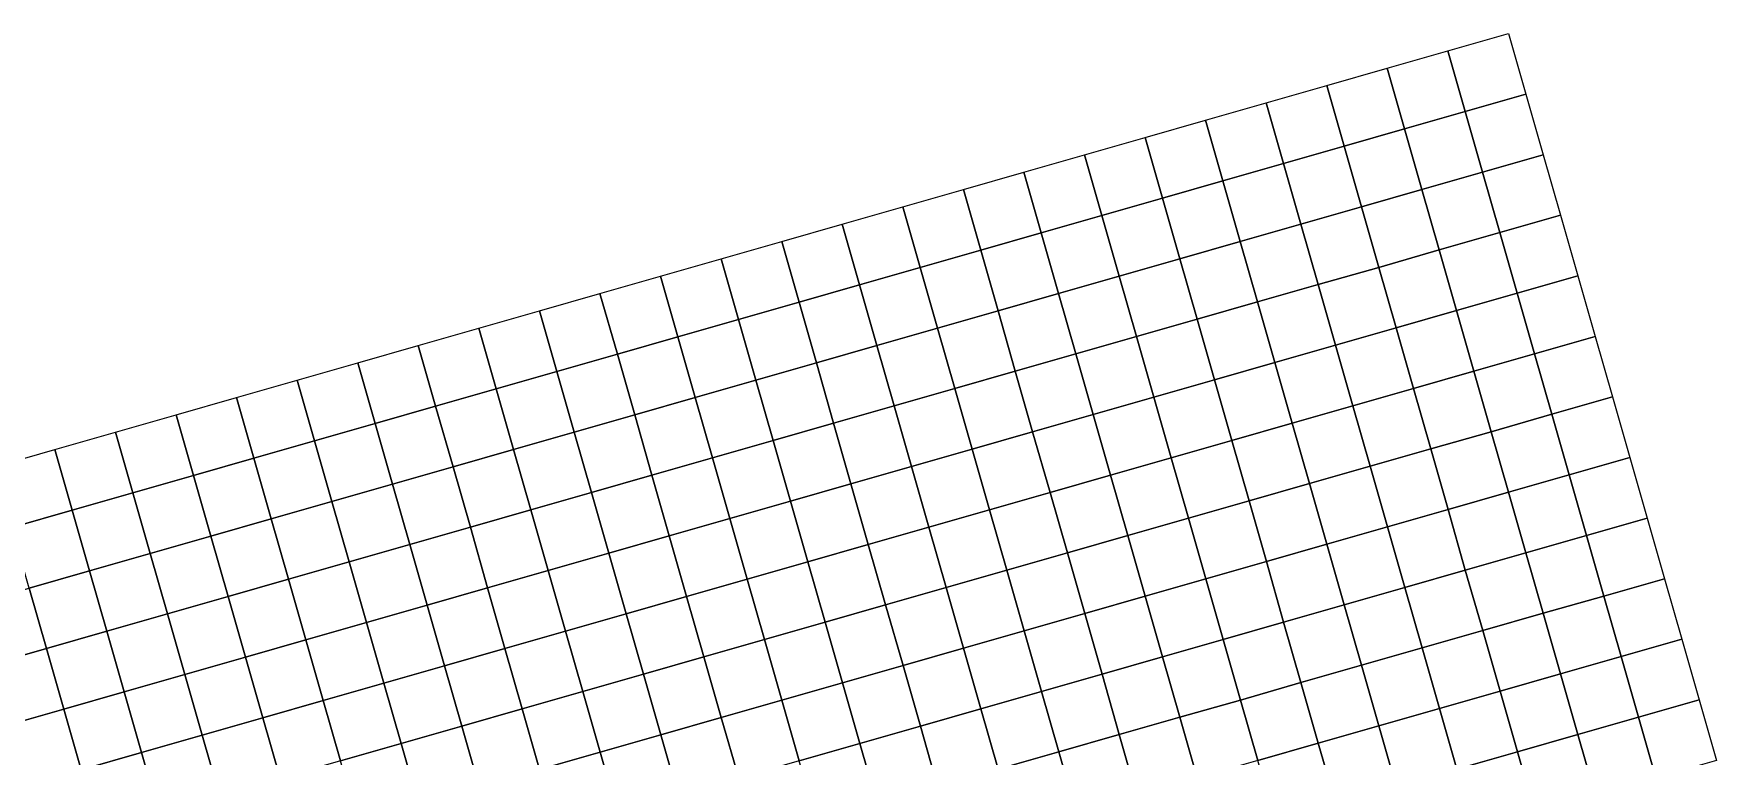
# Model space of a CAD drawing. Header units: metres. Extents: x -4.4 to 1.5, y 0.13 to 3.76.
# Drawn here: x -1.45 to 1.222, y 2.609 to 3.756 of the extents above; entities that cross this region are included whole.
import ezdxf

# ---------------------------------------------------------------- set-up
doc = ezdxf.new("R2010")
doc.units = ezdxf.units.M

msp = doc.modelspace()

# ---------------------------------------------------------------- linework, layer by layer
at = {"layer": 'A2_v2'}
for points in [[(0.7955, 3.7284, -0.2853), (0.8917, 3.7559, -0.3005), (0.9192, 3.6598, -0.3307), (0.823, 3.6323, -0.3278)], [(0.6994, 3.7009, -0.2829), (0.7955, 3.7284, -0.2853), (0.823, 3.6323, -0.3278), (0.7269, 3.6047, -0.325)], [(0.6032, 3.6734, -0.2807), (0.6994, 3.7009, -0.2829), (0.7269, 3.6047, -0.325), (0.6307, 3.5772, -0.3261)], [(0.5071, 3.6459, -0.2808), (0.6032, 3.6734, -0.2807), (0.6307, 3.5772, -0.3261), (0.5346, 3.5497, -0.3258)], [(0.823, 3.6323, -0.3278), (0.9192, 3.6598, -0.3307), (0.9467, 3.5636, -0.3854), (0.8505, 3.5361, -0.384)], [(0.411, 3.6183, -0.2805), (0.5071, 3.6459, -0.2808), (0.5346, 3.5497, -0.3258), (0.4385, 3.5222, -0.3249)], [(0.3148, 3.5908, -0.2799), (0.411, 3.6183, -0.2805), (0.4385, 3.5222, -0.3249), (0.3423, 3.4947, -0.3242)], [(0.7269, 3.6047, -0.325), (0.823, 3.6323, -0.3278), (0.8505, 3.5361, -0.384), (0.7544, 3.5086, -0.3833)], [(0.2187, 3.5633, -0.2798), (0.3148, 3.5908, -0.2799), (0.3423, 3.4947, -0.3242), (0.2462, 3.4672, -0.3239)], [(0.6307, 3.5772, -0.3261), (0.7269, 3.6047, -0.325), (0.7544, 3.5086, -0.3833), (0.6583, 3.4811, -0.3839)], [(0.1225, 3.5358, -0.2812), (0.2187, 3.5633, -0.2798), (0.2462, 3.4672, -0.3239), (0.15, 3.4397, -0.3248)], [(0.5346, 3.5497, -0.3258), (0.6307, 3.5772, -0.3261), (0.6583, 3.4811, -0.3839), (0.5621, 3.4536, -0.3831)], [(0.8505, 3.5361, -0.384), (0.9467, 3.5636, -0.3854), (0.9742, 3.4675, -0.4527), (0.8781, 3.44, -0.453)], [(0.0264, 3.5083, -0.2827), (0.1225, 3.5358, -0.2812), (0.15, 3.4397, -0.3248), (0.0539, 3.4121, -0.3259)], [(0.4385, 3.5222, -0.3249), (0.5346, 3.5497, -0.3258), (0.5621, 3.4536, -0.3831), (0.466, 3.4261, -0.3822)], [(0.7544, 3.5086, -0.3833), (0.8505, 3.5361, -0.384), (0.8781, 3.44, -0.453), (0.7819, 3.4125, -0.4546)], [(-0.0698, 3.4808, -0.2846), (0.0264, 3.5083, -0.2827), (0.0539, 3.4121, -0.3259), (-0.0422, 3.3846, -0.3273)], [(0.3423, 3.4947, -0.3242), (0.4385, 3.5222, -0.3249), (0.466, 3.4261, -0.3822), (0.3698, 3.3985, -0.3815)], [(0.6583, 3.4811, -0.3839), (0.7544, 3.5086, -0.3833), (0.7819, 3.4125, -0.4546), (0.6858, 3.3849, -0.4549)], [(-0.1659, 3.4533, -0.286), (-0.0698, 3.4808, -0.2846), (-0.0422, 3.3846, -0.3273), (-0.1384, 3.3571, -0.3293)], [(0.2462, 3.4672, -0.3239), (0.3423, 3.4947, -0.3242), (0.3698, 3.3985, -0.3815), (0.2737, 3.371, -0.3811)], [(0.5621, 3.4536, -0.3831), (0.6583, 3.4811, -0.3839), (0.6858, 3.3849, -0.4549), (0.5896, 3.3574, -0.4542)], [(-0.262, 3.4257, -0.2885), (-0.1659, 3.4533, -0.286), (-0.1384, 3.3571, -0.3293), (-0.2345, 3.3296, -0.3308)], [(0.15, 3.4397, -0.3248), (0.2462, 3.4672, -0.3239), (0.2737, 3.371, -0.3811), (0.1776, 3.3435, -0.3816)], [(0.466, 3.4261, -0.3822), (0.5621, 3.4536, -0.3831), (0.5896, 3.3574, -0.4542), (0.4935, 3.3299, -0.4537)], [(0.8781, 3.44, -0.453), (0.9742, 3.4675, -0.4527), (1.0017, 3.3713, -0.5223), (0.9056, 3.3438, -0.5236)], [(-0.3582, 3.3982, -0.2903), (-0.262, 3.4257, -0.2885), (-0.2345, 3.3296, -0.3308), (-0.3307, 3.3021, -0.3342)], [(0.0539, 3.4121, -0.3259), (0.15, 3.4397, -0.3248), (0.1776, 3.3435, -0.3816), (0.0814, 3.316, -0.3826)], [(0.3698, 3.3985, -0.3815), (0.466, 3.4261, -0.3822), (0.4935, 3.3299, -0.4537), (0.3974, 3.3024, -0.4528)], [(0.7819, 3.4125, -0.4546), (0.8781, 3.44, -0.453), (0.9056, 3.3438, -0.5236), (0.8094, 3.3163, -0.525)], [(-0.4543, 3.3707, -0.2923), (-0.3582, 3.3982, -0.2903), (-0.3307, 3.3021, -0.3342), (-0.4268, 3.2746, -0.3368)], [(-0.0422, 3.3846, -0.3273), (0.0539, 3.4121, -0.3259), (0.0814, 3.316, -0.3826), (-0.0147, 3.2885, -0.3845)], [(0.2737, 3.371, -0.3811), (0.3698, 3.3985, -0.3815), (0.3974, 3.3024, -0.4528), (0.3012, 3.2749, -0.4522)], [(0.6858, 3.3849, -0.4549), (0.7819, 3.4125, -0.4546), (0.8094, 3.3163, -0.525), (0.7133, 3.2888, -0.5249)], [(-0.5505, 3.3432, -0.2942), (-0.4543, 3.3707, -0.2923), (-0.4268, 3.2746, -0.3368), (-0.5229, 3.2471, -0.3391)], [(-0.1384, 3.3571, -0.3293), (-0.0422, 3.3846, -0.3273), (-0.0147, 3.2885, -0.3845), (-0.1109, 3.261, -0.3864)], [(0.1776, 3.3435, -0.3816), (0.2737, 3.371, -0.3811), (0.3012, 3.2749, -0.4522), (0.2051, 3.2474, -0.4526)], [(0.5896, 3.3574, -0.4542), (0.6858, 3.3849, -0.4549), (0.7133, 3.2888, -0.5249), (0.6171, 3.2613, -0.5246)], [(0.9056, 3.3438, -0.5236), (1.0017, 3.3713, -0.5223), (1.0292, 3.2752, -0.5929), (0.9331, 3.2477, -0.5934)], [(-0.6466, 3.3157, -0.2964), (-0.5505, 3.3432, -0.2942), (-0.5229, 3.2471, -0.3391), (-0.6191, 3.2196, -0.3425)], [(-0.2345, 3.3296, -0.3308), (-0.1384, 3.3571, -0.3293), (-0.1109, 3.261, -0.3864), (-0.207, 3.2335, -0.3885)], [(0.0814, 3.316, -0.3826), (0.1776, 3.3435, -0.3816), (0.2051, 3.2474, -0.4526), (0.1089, 3.2199, -0.4539)], [(0.4935, 3.3299, -0.4537), (0.5896, 3.3574, -0.4542), (0.6171, 3.2613, -0.5246), (0.521, 3.2338, -0.5243)], [(0.8094, 3.3163, -0.525), (0.9056, 3.3438, -0.5236), (0.9331, 3.2477, -0.5934), (0.8369, 3.2202, -0.5948)], [(-0.7427, 3.2882, -0.2991), (-0.6466, 3.3157, -0.2964), (-0.6191, 3.2196, -0.3425), (-0.7152, 3.192, -0.347)], [(-0.3307, 3.3021, -0.3342), (-0.2345, 3.3296, -0.3308), (-0.207, 3.2335, -0.3885), (-0.3031, 3.206, -0.3924)], [(-0.0147, 3.2885, -0.3845), (0.0814, 3.316, -0.3826), (0.1089, 3.2199, -0.4539), (0.0128, 3.1924, -0.4556)], [(0.3974, 3.3024, -0.4528), (0.4935, 3.3299, -0.4537), (0.521, 3.2338, -0.5243), (0.4249, 3.2063, -0.5235)], [(0.7133, 3.2888, -0.5249), (0.8094, 3.3163, -0.525), (0.8369, 3.2202, -0.5948), (0.7408, 3.1927, -0.5955)], [(-0.8389, 3.2607, -0.3094), (-0.7427, 3.2882, -0.2991), (-0.7152, 3.192, -0.347), (-0.8114, 3.1645, -0.3571)], [(-0.4268, 3.2746, -0.3368), (-0.3307, 3.3021, -0.3342), (-0.3031, 3.206, -0.3924), (-0.3993, 3.1784, -0.3958)], [(-0.1109, 3.261, -0.3864), (-0.0147, 3.2885, -0.3845), (0.0128, 3.1924, -0.4556), (-0.0834, 3.1648, -0.4575)], [(0.3012, 3.2749, -0.4522), (0.3974, 3.3024, -0.4528), (0.4249, 3.2063, -0.5235), (0.3287, 3.1788, -0.5241)], [(0.6171, 3.2613, -0.5246), (0.7133, 3.2888, -0.5249), (0.7408, 3.1927, -0.5955), (0.6447, 3.1652, -0.5954)], [(-0.935, 3.2332, -0.3133), (-0.8389, 3.2607, -0.3094), (-0.8114, 3.1645, -0.3571), (-0.9075, 3.137, -0.3607)], [(-0.5229, 3.2471, -0.3391), (-0.4268, 3.2746, -0.3368), (-0.3993, 3.1784, -0.3958), (-0.4954, 3.1509, -0.3991)], [(-0.207, 3.2335, -0.3885), (-0.1109, 3.261, -0.3864), (-0.0834, 3.1648, -0.4575), (-0.1795, 3.1373, -0.4614)], [(0.2051, 3.2474, -0.4526), (0.3012, 3.2749, -0.4522), (0.3287, 3.1788, -0.5241), (0.2326, 3.1512, -0.5241)], [(0.521, 3.2338, -0.5243), (0.6171, 3.2613, -0.5246), (0.6447, 3.1652, -0.5954), (0.5485, 3.1376, -0.5954)], [(0.9331, 3.2477, -0.5934), (1.0292, 3.2752, -0.5929), (1.0567, 3.1791, -0.6643), (0.9606, 3.1516, -0.6637)], [(-1.0312, 3.2056, -0.3142), (-0.935, 3.2332, -0.3133), (-0.9075, 3.137, -0.3607), (-1.0036, 3.1095, -0.362)], [(-0.6191, 3.2196, -0.3425), (-0.5229, 3.2471, -0.3391), (-0.4954, 3.1509, -0.3991), (-0.5916, 3.1234, -0.4038)], [(-0.3031, 3.206, -0.3924), (-0.207, 3.2335, -0.3885), (-0.1795, 3.1373, -0.4614), (-0.2756, 3.1098, -0.4653)], [(0.1089, 3.2199, -0.4539), (0.2051, 3.2474, -0.4526), (0.2326, 3.1512, -0.5241), (0.1364, 3.1237, -0.525)], [(0.4249, 3.2063, -0.5235), (0.521, 3.2338, -0.5243), (0.5485, 3.1376, -0.5954), (0.4524, 3.1101, -0.5951)], [(0.8369, 3.2202, -0.5948), (0.9331, 3.2477, -0.5934), (0.9606, 3.1516, -0.6637), (0.8645, 3.124, -0.6644)], [(-0.7152, 3.192, -0.347), (-0.6191, 3.2196, -0.3425), (-0.5916, 3.1234, -0.4038), (-0.6877, 3.0959, -0.4084)], [(-0.3993, 3.1784, -0.3958), (-0.3031, 3.206, -0.3924), (-0.2756, 3.1098, -0.4653), (-0.3718, 3.0823, -0.4692)], [(0.0128, 3.1924, -0.4556), (0.1089, 3.2199, -0.4539), (0.1364, 3.1237, -0.525), (0.0403, 3.0962, -0.5273)], [(0.3287, 3.1788, -0.5241), (0.4249, 3.2063, -0.5235), (0.4524, 3.1101, -0.5951), (0.3562, 3.0826, -0.5955)], [(0.7408, 3.1927, -0.5955), (0.8369, 3.2202, -0.5948), (0.8645, 3.124, -0.6644), (0.7683, 3.0965, -0.666)], [(-1.1273, 3.1781, -0.3137), (-1.0312, 3.2056, -0.3142), (-1.0036, 3.1095, -0.362), (-1.0998, 3.082, -0.3604)], [(-0.8114, 3.1645, -0.3571), (-0.7152, 3.192, -0.347), (-0.6877, 3.0959, -0.4084), (-0.7838, 3.0684, -0.4181)], [(-0.0834, 3.1648, -0.4575), (0.0128, 3.1924, -0.4556), (0.0403, 3.0962, -0.5273), (-0.0558, 3.0687, -0.5306)], [(0.6447, 3.1652, -0.5954), (0.7408, 3.1927, -0.5955), (0.7683, 3.0965, -0.666), (0.6722, 3.069, -0.6668)], [(0.9606, 3.1516, -0.6637), (1.0567, 3.1791, -0.6643), (1.0842, 3.0829, -0.7337), (0.9881, 3.0554, -0.7332)], [(-1.2234, 3.1506, -0.3137), (-1.1273, 3.1781, -0.3137), (-1.0998, 3.082, -0.3604), (-1.1959, 3.0545, -0.3597)], [(-0.9075, 3.137, -0.3607), (-0.8114, 3.1645, -0.3571), (-0.7838, 3.0684, -0.4181), (-0.88, 3.0409, -0.4204)], [(-0.4954, 3.1509, -0.3991), (-0.3993, 3.1784, -0.3958), (-0.3718, 3.0823, -0.4692), (-0.4679, 3.0548, -0.4737)], [(-0.1795, 3.1373, -0.4614), (-0.0834, 3.1648, -0.4575), (-0.0558, 3.0687, -0.5306), (-0.152, 3.0412, -0.5342)], [(0.2326, 3.1512, -0.5241), (0.3287, 3.1788, -0.5241), (0.3562, 3.0826, -0.5955), (0.2601, 3.0551, -0.5957)], [(0.5485, 3.1376, -0.5954), (0.6447, 3.1652, -0.5954), (0.6722, 3.069, -0.6668), (0.576, 3.0415, -0.6671)], [(-1.3196, 3.1231, -0.3149), (-1.2234, 3.1506, -0.3137), (-1.1959, 3.0545, -0.3597), (-1.2921, 3.027, -0.3591)], [(-1.0036, 3.1095, -0.362), (-0.9075, 3.137, -0.3607), (-0.88, 3.0409, -0.4204), (-0.9761, 3.0134, -0.4221)], [(-0.5916, 3.1234, -0.4038), (-0.4954, 3.1509, -0.3991), (-0.4679, 3.0548, -0.4737), (-0.5641, 3.0273, -0.4784)], [(-0.2756, 3.1098, -0.4653), (-0.1795, 3.1373, -0.4614), (-0.152, 3.0412, -0.5342), (-0.2481, 3.0137, -0.5384)], [(0.1364, 3.1237, -0.525), (0.2326, 3.1512, -0.5241), (0.2601, 3.0551, -0.5957), (0.164, 3.0276, -0.5972)], [(0.4524, 3.1101, -0.5951), (0.5485, 3.1376, -0.5954), (0.576, 3.0415, -0.6671), (0.4799, 3.014, -0.6669)], [(0.8645, 3.124, -0.6644), (0.9606, 3.1516, -0.6637), (0.9881, 3.0554, -0.7332), (0.892, 3.0279, -0.7348)], [(-1.4157, 3.0956, -0.3158), (-1.3196, 3.1231, -0.3149), (-1.2921, 3.027, -0.3591), (-1.3882, 2.9994, -0.3582)], [(-1.0998, 3.082, -0.3604), (-1.0036, 3.1095, -0.362), (-0.9761, 3.0134, -0.4221), (-1.0723, 2.9858, -0.4215)], [(-0.6877, 3.0959, -0.4084), (-0.5916, 3.1234, -0.4038), (-0.5641, 3.0273, -0.4784), (-0.6602, 2.9998, -0.4844)], [(-0.3718, 3.0823, -0.4692), (-0.2756, 3.1098, -0.4653), (-0.2481, 3.0137, -0.5384), (-0.3443, 2.9862, -0.543)], [(0.0403, 3.0962, -0.5273), (0.1364, 3.1237, -0.525), (0.164, 3.0276, -0.5972), (0.0678, 3.0001, -0.5996)], [(0.3562, 3.0826, -0.5955), (0.4524, 3.1101, -0.5951), (0.4799, 3.014, -0.6669), (0.3838, 2.9865, -0.6666)], [(0.7683, 3.0965, -0.666), (0.8645, 3.124, -0.6644), (0.892, 3.0279, -0.7348), (0.7958, 3.0004, -0.7367)], [(-1.5119, 3.0681, -0.3166), (-1.4157, 3.0956, -0.3158), (-1.3882, 2.9994, -0.3582), (-1.4843, 2.9719, -0.3568)], [(-1.1959, 3.0545, -0.3597), (-1.0998, 3.082, -0.3604), (-1.0723, 2.9858, -0.4215), (-1.1684, 2.9583, -0.4193)], [(-0.7838, 3.0684, -0.4181), (-0.6877, 3.0959, -0.4084), (-0.6602, 2.9998, -0.4844), (-0.7563, 2.9722, -0.4932)], [(-0.4679, 3.0548, -0.4737), (-0.3718, 3.0823, -0.4692), (-0.3443, 2.9862, -0.543), (-0.4404, 2.9586, -0.5481)], [(-0.0558, 3.0687, -0.5306), (0.0403, 3.0962, -0.5273), (0.0678, 3.0001, -0.5996), (-0.0283, 2.9726, -0.6028)], [(0.2601, 3.0551, -0.5957), (0.3562, 3.0826, -0.5955), (0.3838, 2.9865, -0.6666), (0.2876, 2.959, -0.6676)], [(0.6722, 3.069, -0.6668), (0.7683, 3.0965, -0.666), (0.7958, 3.0004, -0.7367), (0.6997, 2.9729, -0.7371)], [(0.9881, 3.0554, -0.7332), (1.0842, 3.0829, -0.7337), (1.1118, 2.9868, -0.8029), (1.0156, 2.9593, -0.8033)], [(-1.2921, 3.027, -0.3591), (-1.1959, 3.0545, -0.3597), (-1.1684, 2.9583, -0.4193), (-1.2646, 2.9308, -0.4157)], [(-0.88, 3.0409, -0.4204), (-0.7838, 3.0684, -0.4181), (-0.7563, 2.9722, -0.4932), (-0.8525, 2.9447, -0.4962)], [(-0.5641, 3.0273, -0.4784), (-0.4679, 3.0548, -0.4737), (-0.4404, 2.9586, -0.5481), (-0.5365, 2.9311, -0.5542)], [(-0.152, 3.0412, -0.5342), (-0.0558, 3.0687, -0.5306), (-0.0283, 2.9726, -0.6028), (-0.1245, 2.945, -0.6071)], [(0.164, 3.0276, -0.5972), (0.2601, 3.0551, -0.5957), (0.2876, 2.959, -0.6676), (0.1915, 2.9314, -0.6693)], [(0.576, 3.0415, -0.6671), (0.6722, 3.069, -0.6668), (0.6997, 2.9729, -0.7371), (0.6035, 2.9454, -0.7375)], [(0.892, 3.0279, -0.7348), (0.9881, 3.0554, -0.7332), (1.0156, 2.9593, -0.8033), (0.9195, 2.9318, -0.8051)], [(-1.3882, 2.9994, -0.3582), (-1.2921, 3.027, -0.3591), (-1.2646, 2.9308, -0.4157), (-1.3607, 2.9033, -0.4129)], [(-0.9761, 3.0134, -0.4221), (-0.88, 3.0409, -0.4204), (-0.8525, 2.9447, -0.4962), (-0.9486, 2.9172, -0.4979)], [(-0.6602, 2.9998, -0.4844), (-0.5641, 3.0273, -0.4784), (-0.5365, 2.9311, -0.5542), (-0.6327, 2.9036, -0.5591)], [(-0.2481, 3.0137, -0.5384), (-0.152, 3.0412, -0.5342), (-0.1245, 2.945, -0.6071), (-0.2206, 2.9175, -0.6115)], [(0.0678, 3.0001, -0.5996), (0.164, 3.0276, -0.5972), (0.1915, 2.9314, -0.6693), (0.0953, 2.9039, -0.6716)], [(0.4799, 3.014, -0.6669), (0.576, 3.0415, -0.6671), (0.6035, 2.9454, -0.7375), (0.5074, 2.9178, -0.7378)], [(0.7958, 3.0004, -0.7367), (0.892, 3.0279, -0.7348), (0.9195, 2.9318, -0.8051), (0.8233, 2.9042, -0.8065)], [(-1.4843, 2.9719, -0.3568), (-1.3882, 2.9994, -0.3582), (-1.3607, 2.9033, -0.4129), (-1.4568, 2.8758, -0.4109)], [(-1.0723, 2.9858, -0.4215), (-0.9761, 3.0134, -0.4221), (-0.9486, 2.9172, -0.4979), (-1.0448, 2.8897, -0.4966)], [(-0.7563, 2.9722, -0.4932), (-0.6602, 2.9998, -0.4844), (-0.6327, 2.9036, -0.5591), (-0.7288, 2.8761, -0.5682)], [(-0.3443, 2.9862, -0.543), (-0.2481, 3.0137, -0.5384), (-0.2206, 2.9175, -0.6115), (-0.3167, 2.89, -0.6172)], [(-0.0283, 2.9726, -0.6028), (0.0678, 3.0001, -0.5996), (0.0953, 2.9039, -0.6716), (-0.0008, 2.8764, -0.6747)], [(0.3838, 2.9865, -0.6666), (0.4799, 3.014, -0.6669), (0.5074, 2.9178, -0.7378), (0.4113, 2.8903, -0.7373)], [(0.6997, 2.9729, -0.7371), (0.7958, 3.0004, -0.7367), (0.8233, 2.9042, -0.8065), (0.7272, 2.8767, -0.8073)], [(-1.1684, 2.9583, -0.4193), (-1.0723, 2.9858, -0.4215), (-1.0448, 2.8897, -0.4966), (-1.1409, 2.8622, -0.492)], [(-0.8525, 2.9447, -0.4962), (-0.7563, 2.9722, -0.4932), (-0.7288, 2.8761, -0.5682), (-0.825, 2.8486, -0.5703)], [(-0.4404, 2.9586, -0.5481), (-0.3443, 2.9862, -0.543), (-0.3167, 2.89, -0.6172), (-0.4129, 2.8625, -0.6218)], [(-0.1245, 2.945, -0.6071), (-0.0283, 2.9726, -0.6028), (-0.0008, 2.8764, -0.6747), (-0.097, 2.8489, -0.6778)], [(0.2876, 2.959, -0.6676), (0.3838, 2.9865, -0.6666), (0.4113, 2.8903, -0.7373), (0.3151, 2.8628, -0.7373)], [(0.6035, 2.9454, -0.7375), (0.6997, 2.9729, -0.7371), (0.7272, 2.8767, -0.8073), (0.6311, 2.8492, -0.8078)], [(1.0156, 2.9593, -0.8033), (1.1118, 2.9868, -0.8029), (1.1393, 2.8906, -0.8719), (1.0431, 2.8631, -0.8733)], [(-1.2646, 2.9308, -0.4157), (-1.1684, 2.9583, -0.4193), (-1.1409, 2.8622, -0.492), (-1.237, 2.8347, -0.4865)], [(-0.9486, 2.9172, -0.4979), (-0.8525, 2.9447, -0.4962), (-0.825, 2.8486, -0.5703), (-0.9211, 2.8211, -0.5708)], [(-0.5365, 2.9311, -0.5542), (-0.4404, 2.9586, -0.5481), (-0.4129, 2.8625, -0.6218), (-0.509, 2.835, -0.6273)], [(-0.2206, 2.9175, -0.6115), (-0.1245, 2.945, -0.6071), (-0.097, 2.8489, -0.6778), (-0.1931, 2.8214, -0.6806)], [(0.1915, 2.9314, -0.6693), (0.2876, 2.959, -0.6676), (0.3151, 2.8628, -0.7373), (0.219, 2.8353, -0.7374)], [(0.5074, 2.9178, -0.7378), (0.6035, 2.9454, -0.7375), (0.6311, 2.8492, -0.8078), (0.5349, 2.8217, -0.8082)], [(0.9195, 2.9318, -0.8051), (1.0156, 2.9593, -0.8033), (1.0431, 2.8631, -0.8733), (0.947, 2.8356, -0.8753)], [(-1.3607, 2.9033, -0.4129), (-1.2646, 2.9308, -0.4157), (-1.237, 2.8347, -0.4865), (-1.3332, 2.8072, -0.4818)], [(-1.0448, 2.8897, -0.4966), (-0.9486, 2.9172, -0.4979), (-0.9211, 2.8211, -0.5708), (-1.0172, 2.7936, -0.5687)], [(-0.6327, 2.9036, -0.5591), (-0.5365, 2.9311, -0.5542), (-0.509, 2.835, -0.6273), (-0.6052, 2.8075, -0.6325)], [(-0.3167, 2.89, -0.6172), (-0.2206, 2.9175, -0.6115), (-0.1931, 2.8214, -0.6806), (-0.2892, 2.7939, -0.6851)], [(0.0953, 2.9039, -0.6716), (0.1915, 2.9314, -0.6693), (0.219, 2.8353, -0.7374), (0.1228, 2.8078, -0.7378)], [(0.4113, 2.8903, -0.7373), (0.5074, 2.9178, -0.7378), (0.5349, 2.8217, -0.8082), (0.4388, 2.7942, -0.8089)], [(0.8233, 2.9042, -0.8065), (0.9195, 2.9318, -0.8051), (0.947, 2.8356, -0.8753), (0.8509, 2.8081, -0.8765)], [(-1.4568, 2.8758, -0.4109), (-1.3607, 2.9033, -0.4129), (-1.3332, 2.8072, -0.4818), (-1.4293, 2.7796, -0.4794)], [(-1.1409, 2.8622, -0.492), (-1.0448, 2.8897, -0.4966), (-1.0172, 2.7936, -0.5687), (-1.1134, 2.766, -0.5642)], [(-0.7288, 2.8761, -0.5682), (-0.6327, 2.9036, -0.5591), (-0.6052, 2.8075, -0.6325), (-0.7013, 2.78, -0.6416)], [(-0.4129, 2.8625, -0.6218), (-0.3167, 2.89, -0.6172), (-0.2892, 2.7939, -0.6851), (-0.3854, 2.7664, -0.6899)], [(-0.0008, 2.8764, -0.6747), (0.0953, 2.9039, -0.6716), (0.1228, 2.8078, -0.7378), (0.0267, 2.7803, -0.739)], [(0.3151, 2.8628, -0.7373), (0.4113, 2.8903, -0.7373), (0.4388, 2.7942, -0.8089), (0.3426, 2.7667, -0.807)], [(0.7272, 2.8767, -0.8073), (0.8233, 2.9042, -0.8065), (0.8509, 2.8081, -0.8765), (0.7547, 2.7806, -0.878)], [(1.0431, 2.8631, -0.8733), (1.1393, 2.8906, -0.8719), (1.1668, 2.7945, -0.9423), (1.0706, 2.767, -0.9434)], [(-1.553, 2.8483, -0.4131), (-1.4568, 2.8758, -0.4109), (-1.4293, 2.7796, -0.4794), (-1.5255, 2.7521, -0.4818)], [(-1.237, 2.8347, -0.4865), (-1.1409, 2.8622, -0.492), (-1.1134, 2.766, -0.5642), (-1.2095, 2.7385, -0.555)], [(-0.825, 2.8486, -0.5703), (-0.7288, 2.8761, -0.5682), (-0.7013, 2.78, -0.6416), (-0.7974, 2.7524, -0.6421)], [(-0.509, 2.835, -0.6273), (-0.4129, 2.8625, -0.6218), (-0.3854, 2.7664, -0.6899), (-0.4815, 2.7388, -0.6948)], [(-0.097, 2.8489, -0.6778), (-0.0008, 2.8764, -0.6747), (0.0267, 2.7803, -0.739), (-0.0694, 2.7528, -0.7422)], [(0.219, 2.8353, -0.7374), (0.3151, 2.8628, -0.7373), (0.3426, 2.7667, -0.807), (0.2465, 2.7392, -0.8054)], [(0.6311, 2.8492, -0.8078), (0.7272, 2.8767, -0.8073), (0.7547, 2.7806, -0.878), (0.6586, 2.7531, -0.8789)], [(0.947, 2.8356, -0.8753), (1.0431, 2.8631, -0.8733), (1.0706, 2.767, -0.9434), (0.9745, 2.7395, -0.9456)], [(-1.3332, 2.8072, -0.4818), (-1.237, 2.8347, -0.4865), (-1.2095, 2.7385, -0.555), (-1.3057, 2.711, -0.5509)], [(-0.9211, 2.8211, -0.5708), (-0.825, 2.8486, -0.5703), (-0.7974, 2.7524, -0.6421), (-0.8936, 2.7249, -0.6417)], [(-0.6052, 2.8075, -0.6325), (-0.509, 2.835, -0.6273), (-0.4815, 2.7388, -0.6948), (-0.5777, 2.7113, -0.6994)], [(-0.1931, 2.8214, -0.6806), (-0.097, 2.8489, -0.6778), (-0.0694, 2.7528, -0.7422), (-0.1656, 2.7252, -0.745)], [(0.1228, 2.8078, -0.7378), (0.219, 2.8353, -0.7374), (0.2465, 2.7392, -0.8054), (0.1504, 2.7116, -0.8047)], [(0.5349, 2.8217, -0.8082), (0.6311, 2.8492, -0.8078), (0.6586, 2.7531, -0.8789), (0.5624, 2.7256, -0.8795)], [(0.8509, 2.8081, -0.8765), (0.947, 2.8356, -0.8753), (0.9745, 2.7395, -0.9456), (0.8784, 2.712, -0.9472)], [(-1.4293, 2.7796, -0.4794), (-1.3332, 2.8072, -0.4818), (-1.3057, 2.711, -0.5509), (-1.4018, 2.6835, -0.5495)], [(-1.0172, 2.7936, -0.5687), (-0.9211, 2.8211, -0.5708), (-0.8936, 2.7249, -0.6417), (-0.9897, 2.6974, -0.6384)], [(-0.7013, 2.78, -0.6416), (-0.6052, 2.8075, -0.6325), (-0.5777, 2.7113, -0.6994), (-0.6738, 2.6838, -0.7086)], [(-0.2892, 2.7939, -0.6851), (-0.1931, 2.8214, -0.6806), (-0.1656, 2.7252, -0.745), (-0.2617, 2.6977, -0.7495)], [(0.0267, 2.7803, -0.739), (0.1228, 2.8078, -0.7378), (0.1504, 2.7116, -0.8047), (0.0542, 2.6841, -0.804)], [(0.4388, 2.7942, -0.8089), (0.5349, 2.8217, -0.8082), (0.5624, 2.7256, -0.8795), (0.4663, 2.698, -0.88)], [(0.7547, 2.7806, -0.878), (0.8509, 2.8081, -0.8765), (0.8784, 2.712, -0.9472), (0.7822, 2.6844, -0.9485)], [(-1.5255, 2.7521, -0.4818), (-1.4293, 2.7796, -0.4794), (-1.4018, 2.6835, -0.5495), (-1.4979, 2.656, -0.5523)], [(-1.1134, 2.766, -0.5642), (-1.0172, 2.7936, -0.5687), (-0.9897, 2.6974, -0.6384), (-1.0859, 2.6699, -0.6318)], [(-0.7974, 2.7524, -0.6421), (-0.7013, 2.78, -0.6416), (-0.6738, 2.6838, -0.7086), (-0.7699, 2.6563, -0.7089)], [(-0.3854, 2.7664, -0.6899), (-0.2892, 2.7939, -0.6851), (-0.2617, 2.6977, -0.7495), (-0.3579, 2.6702, -0.7542)], [(-0.0694, 2.7528, -0.7422), (0.0267, 2.7803, -0.739), (0.0542, 2.6841, -0.804), (-0.0419, 2.6566, -0.8044)], [(0.3426, 2.7667, -0.807), (0.4388, 2.7942, -0.8089), (0.4663, 2.698, -0.88), (0.3702, 2.6705, -0.8763)], [(0.6586, 2.7531, -0.8789), (0.7547, 2.7806, -0.878), (0.7822, 2.6844, -0.9485), (0.6861, 2.6569, -0.9494)], [(1.0706, 2.767, -0.9434), (1.1668, 2.7945, -0.9423), (1.1943, 2.6984, -1.0131), (1.0982, 2.6708, -1.0144)], [(-1.2095, 2.7385, -0.555), (-1.1134, 2.766, -0.5642), (-1.0859, 2.6699, -0.6318), (-1.182, 2.6424, -0.6222)], [(-0.8936, 2.7249, -0.6417), (-0.7974, 2.7524, -0.6421), (-0.7699, 2.6563, -0.7089), (-0.8661, 2.6288, -0.7097)], [(-0.4815, 2.7388, -0.6948), (-0.3854, 2.7664, -0.6899), (-0.3579, 2.6702, -0.7542), (-0.454, 2.6427, -0.7579)], [(-0.1656, 2.7252, -0.745), (-0.0694, 2.7528, -0.7422), (-0.0419, 2.6566, -0.8044), (-0.1381, 2.6291, -0.8077)], [(0.2465, 2.7392, -0.8054), (0.3426, 2.7667, -0.807), (0.3702, 2.6705, -0.8763), (0.274, 2.643, -0.8732)], [(0.5624, 2.7256, -0.8795), (0.6586, 2.7531, -0.8789), (0.6861, 2.6569, -0.9494), (0.5899, 2.6294, -0.9499)], [(0.9745, 2.7395, -0.9456), (1.0706, 2.767, -0.9434), (1.0982, 2.6708, -1.0144), (1.002, 2.6433, -1.0165)], [(-1.3057, 2.711, -0.5509), (-1.2095, 2.7385, -0.555), (-1.182, 2.6424, -0.6222), (-1.2782, 2.6149, -0.6176)], [(-0.9897, 2.6974, -0.6384), (-0.8936, 2.7249, -0.6417), (-0.8661, 2.6288, -0.7097), (-0.9622, 2.6013, -0.7064)], [(-0.5777, 2.7113, -0.6994), (-0.4815, 2.7388, -0.6948), (-0.454, 2.6427, -0.7579), (-0.5501, 2.6152, -0.763)], [(-0.2617, 2.6977, -0.7495), (-0.1656, 2.7252, -0.745), (-0.1381, 2.6291, -0.8077), (-0.2342, 2.6016, -0.8116)], [(0.1504, 2.7116, -0.8047), (0.2465, 2.7392, -0.8054), (0.274, 2.643, -0.8732), (0.1779, 2.6155, -0.8704)], [(0.4663, 2.698, -0.88), (0.5624, 2.7256, -0.8795), (0.5899, 2.6294, -0.9499), (0.4938, 2.6019, -0.9513)], [(0.8784, 2.712, -0.9472), (0.9745, 2.7395, -0.9456), (1.002, 2.6433, -1.0165), (0.9059, 2.6158, -1.018)], [(-1.4018, 2.6835, -0.5495), (-1.3057, 2.711, -0.5509), (-1.2782, 2.6149, -0.6176), (-1.3743, 2.5874, -0.6167)], [(-0.6738, 2.6838, -0.7086), (-0.5777, 2.7113, -0.6994), (-0.5501, 2.6152, -0.763), (-0.6463, 2.5877, -0.7711)], [(0.0542, 2.6841, -0.804), (0.1504, 2.7116, -0.8047), (0.1779, 2.6155, -0.8704), (0.0817, 2.588, -0.8672)], [(0.7822, 2.6844, -0.9485), (0.8784, 2.712, -0.9472), (0.9059, 2.6158, -1.018), (0.8097, 2.5883, -1.0189)], [(1.0982, 2.6708, -1.0144), (1.1943, 2.6984, -1.0131), (1.2218, 2.6022, -1.0865), (1.1257, 2.5747, -1.086)], [(-1.4979, 2.656, -0.5523), (-1.4018, 2.6835, -0.5495), (-1.3743, 2.5874, -0.6167), (-1.4704, 2.5599, -0.6203)], [(-1.0859, 2.6699, -0.6318), (-0.9897, 2.6974, -0.6384), (-0.9622, 2.6013, -0.7064), (-1.0584, 2.5738, -0.6992)], [(-0.7699, 2.6563, -0.7089), (-0.6738, 2.6838, -0.7086), (-0.6463, 2.5877, -0.7711), (-0.7424, 2.5602, -0.773)], [(-0.3579, 2.6702, -0.7542), (-0.2617, 2.6977, -0.7495), (-0.2342, 2.6016, -0.8116), (-0.3303, 2.5741, -0.8139)], [(-0.0419, 2.6566, -0.8044), (0.0542, 2.6841, -0.804), (0.0817, 2.588, -0.8672), (-0.0144, 2.5605, -0.8646)], [(0.3702, 2.6705, -0.8763), (0.4663, 2.698, -0.88), (0.4938, 2.6019, -0.9513), (0.3977, 2.5744, -0.9468)], [(0.6861, 2.6569, -0.9494), (0.7822, 2.6844, -0.9485), (0.8097, 2.5883, -1.0189), (0.7136, 2.5608, -1.0202)], [(-1.182, 2.6424, -0.6222), (-1.0859, 2.6699, -0.6318), (-1.0584, 2.5738, -0.6992), (-1.1545, 2.5463, -0.6882)], [(-0.8661, 2.6288, -0.7097), (-0.7699, 2.6563, -0.7089), (-0.7424, 2.5602, -0.773), (-0.8386, 2.5327, -0.7747)], [(-0.454, 2.6427, -0.7579), (-0.3579, 2.6702, -0.7542), (-0.3303, 2.5741, -0.8139), (-0.4265, 2.5466, -0.819)], [(-0.1381, 2.6291, -0.8077), (-0.0419, 2.6566, -0.8044), (-0.0144, 2.5605, -0.8646), (-0.1106, 2.533, -0.8671)], [(0.274, 2.643, -0.8732), (0.3702, 2.6705, -0.8763), (0.3977, 2.5744, -0.9468), (0.3015, 2.5469, -0.9412)], [(0.5899, 2.6294, -0.9499), (0.6861, 2.6569, -0.9494), (0.7136, 2.5608, -1.0202), (0.6175, 2.5333, -1.0217)], [(1.002, 2.6433, -1.0165), (1.0982, 2.6708, -1.0144), (1.1257, 2.5747, -1.086), (1.0295, 2.5472, -1.0874)], [(-1.2782, 2.6149, -0.6176), (-1.182, 2.6424, -0.6222), (-1.1545, 2.5463, -0.6882), (-1.2506, 2.5187, -0.6843)], [(-0.9622, 2.6013, -0.7064), (-0.8661, 2.6288, -0.7097), (-0.8386, 2.5327, -0.7747), (-0.9347, 2.5051, -0.7732)], [(-0.5501, 2.6152, -0.763), (-0.454, 2.6427, -0.7579), (-0.4265, 2.5466, -0.819), (-0.5226, 2.5191, -0.8228)], [(-0.2342, 2.6016, -0.8116), (-0.1381, 2.6291, -0.8077), (-0.1106, 2.533, -0.8671), (-0.2067, 2.5055, -0.8697)], [(0.1779, 2.6155, -0.8704), (0.274, 2.643, -0.8732), (0.3015, 2.5469, -0.9412), (0.2054, 2.5194, -0.9342)], [(0.4938, 2.6019, -0.9513), (0.5899, 2.6294, -0.9499), (0.6175, 2.5333, -1.0217), (0.5213, 2.5058, -1.0228)], [(0.9059, 2.6158, -1.018), (1.002, 2.6433, -1.0165), (1.0295, 2.5472, -1.0874), (0.9334, 2.5197, -1.0887)], [(-1.3743, 2.5874, -0.6167), (-1.2782, 2.6149, -0.6176), (-1.2506, 2.5187, -0.6843), (-1.3468, 2.4912, -0.6843)], [(-0.6463, 2.5877, -0.7711), (-0.5501, 2.6152, -0.763), (-0.5226, 2.5191, -0.8228), (-0.6188, 2.4915, -0.8316)], [(0.0817, 2.588, -0.8672), (0.1779, 2.6155, -0.8704), (0.2054, 2.5194, -0.9342), (0.1092, 2.4919, -0.9278)], [(0.8097, 2.5883, -1.0189), (0.9059, 2.6158, -1.018), (0.9334, 2.5197, -1.0887), (0.8373, 2.4922, -1.0899)]]:
    msp.add_3dface(points, dxfattribs=at)

doc.saveas('drawing.dxf')
